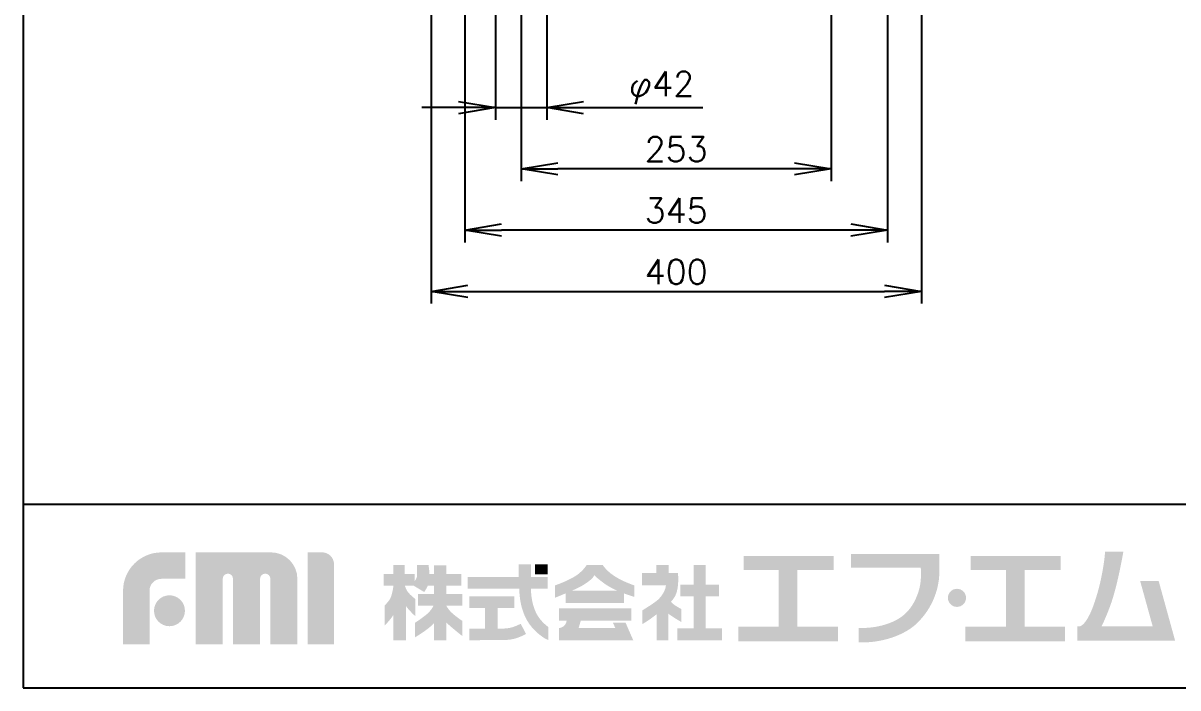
# Model space of a CAD drawing. Extents: x 230 to 4050, y 0 to 2754.
# Drawn here: x 230 to 1172, y 0 to 543 of the extents above; entities that cross this region are included whole.
import ezdxf

# ---------------------------------------------------------------- set-up
doc = ezdxf.new("R2010")
doc.units = 0
doc.header["$PDMODE"] = 3
doc.layers.get('0').update_dxf_attribs({"linetype": 'CONTINUOUS'})
doc.layers.get('DEFPOINTS').update_dxf_attribs({"linetype": 'CONTINUOUS'})
doc.layers.add('SUNPOU', color=7, linetype='CONTINUOUS')
doc.layers.add('WAKU', color=7, linetype='CONTINUOUS')
doc.styles.get("Standard").update_dxf_attribs({"font": 'SIMPLEX.shx', "bigfont": 'extfont.shx'})
doc.dimstyles.get("Standard").update_dxf_attribs({"dimscale": 10, "dimtxt": 2, "dimasz": 3, "dimexe": 1, "dimexo": 1, "dimgap": 0.6, "dimtad": 3, "dimdec": 0, "dimzin": 0, "dimdsep": 46, "dimtxsty": 'STANDARD', "dimblk1": 'OPEN', "dimblk2": 'OPEN', "dimsah": 1, "dimcen": 1.5, "dimadec": 0, "dimazin": 0, "dimtfac": 1, "dimtdec": 0, "dimtmove": 0, "dimatfit": 0, "dimldrblk": 'DOTSMALL', "dimfxl": 1, "dimtvp": 1, "dimtolj": 1, "dimtzin": 0, "dimarcsym": 0})

# ---------------------------------------------------------------- blocks, each defined once
blk = doc.blocks.new('_OPEN')
at = {"color": 0, "linetype": 'ByBlock'}
for p, q in [((-1, 0.167), (0, 0)), ((0, 0), (-1, -0.167)), ((0, 0), (-1, 0))]:
    blk.add_line(p, q, dxfattribs=at)
blk = doc.blocks.new('*D5')
at = {"layer": 'DEFPOINTS', "color": 0}
for p in [(562.81, 1021.42), (962.81, 1021.42), (962.81, 323.67)]:
    blk.add_point(p, dxfattribs=at)
at = {"layer": 'SUNPOU', "color": 0, "lineweight": -2}
for p, q in [((562.81, 1011.42), (562.81, 313.67)), ((962.81, 1011.42), (962.81, 313.67)), ((592.81, 323.67), (932.81, 323.67))]:
    blk.add_line(p, q, dxfattribs=at)
at = {"layer": 'SUNPOU', "color": 0, "lineweight": -2, "xscale": 30, "yscale": 30, "zscale": 30, "rotation": 180}
blk.add_blockref('_OPEN', (562.81, 323.67), dxfattribs=at)
at = {"layer": 'SUNPOU', "color": 0, "lineweight": -2, "xscale": 30, "yscale": 30, "zscale": 30}
blk.add_blockref('_OPEN', (962.81, 323.67), dxfattribs=at)
at = {"layer": 'SUNPOU', "color": 0, "insert": (762.81, 339.67), "char_height": 20, "attachment_point": 5}
blk.add_mtext('\\A1;400', dxfattribs=at)
blk = doc.blocks.new('_DotSmall')
at = {"color": 0, "linetype": 'ByBlock', "const_width": 0.5}
blk.add_lwpolyline([(-0.0625, 0, 1), (0.0625, 0, 1)], format="xyb", close=True, dxfattribs=at)
blk = doc.blocks.new('*D10')
at = {"layer": 'DEFPOINTS', "color": 0}
for p in [(590.38, 588.92), (935.24, 588.92), (590.38, 373.67)]:
    blk.add_point(p, dxfattribs=at)
at = {"layer": 'SUNPOU', "color": 0, "lineweight": -2}
for p, q in [((590.38, 578.92), (590.38, 363.67)), ((935.24, 578.92), (935.24, 363.67)), ((905.24, 373.67), (620.38, 373.67))]:
    blk.add_line(p, q, dxfattribs=at)
at = {"layer": 'SUNPOU', "color": 0, "lineweight": -2, "xscale": 30, "yscale": 30, "zscale": 30, "rotation": 180}
blk.add_blockref('_OPEN', (590.38, 373.67), dxfattribs=at)
at = {"layer": 'SUNPOU', "color": 0, "lineweight": -2, "xscale": 30, "yscale": 30, "zscale": 30}
blk.add_blockref('_OPEN', (935.24, 373.67), dxfattribs=at)
at = {"layer": 'SUNPOU', "color": 0, "insert": (762.81, 389.67), "char_height": 20, "attachment_point": 5}
blk.add_mtext('\\A1;345', dxfattribs=at)
blk = doc.blocks.new('*D13')
at = {"layer": 'DEFPOINTS', "color": 0}
for p in [(615.32, 576.2), (657.3, 575.92), (615.32, 473.67)]:
    blk.add_point(p, dxfattribs=at)
at = {"layer": 'SUNPOU', "color": 0, "lineweight": -2}
for p, q in [((615.32, 566.2), (615.32, 463.67)), ((657.3, 565.92), (657.3, 463.67)), ((585.32, 473.67), (555.32, 473.67)), ((615.32, 473.67), (657.3, 473.67)), ((687.3, 473.67), (784.54, 473.67))]:
    blk.add_line(p, q, dxfattribs=at)
at = {"layer": 'SUNPOU', "color": 0, "lineweight": -2, "xscale": 30, "yscale": 30, "zscale": 30}
blk.add_blockref('_OPEN', (615.32, 473.67), dxfattribs=at)
at = {"layer": 'SUNPOU', "color": 0, "lineweight": -2, "xscale": 30, "yscale": 30, "zscale": 30, "rotation": 180}
blk.add_blockref('_OPEN', (657.3, 473.67), dxfattribs=at)
at = {"layer": 'SUNPOU', "color": 0, "insert": (750.92, 489.67), "char_height": 20, "attachment_point": 5}
blk.add_mtext('\\A1;φ42', dxfattribs=at)
blk = doc.blocks.new('*D14')
at = {"layer": 'DEFPOINTS', "color": 0}
for p in [(636.31, 573.92), (889.31, 573.92), (636.31, 423.67)]:
    blk.add_point(p, dxfattribs=at)
at = {"layer": 'SUNPOU', "color": 0, "lineweight": -2}
for p, q in [((636.31, 563.92), (636.31, 413.67)), ((889.31, 563.92), (889.31, 413.67)), ((859.31, 423.67), (666.31, 423.67))]:
    blk.add_line(p, q, dxfattribs=at)
at = {"layer": 'SUNPOU', "color": 0, "lineweight": -2, "xscale": 30, "yscale": 30, "zscale": 30, "rotation": 180}
blk.add_blockref('_OPEN', (636.31, 423.67), dxfattribs=at)
at = {"layer": 'SUNPOU', "color": 0, "lineweight": -2, "xscale": 30, "yscale": 30, "zscale": 30}
blk.add_blockref('_OPEN', (889.31, 423.67), dxfattribs=at)
at = {"layer": 'SUNPOU', "color": 0, "insert": (762.81, 439.67), "char_height": 20, "attachment_point": 5}
blk.add_mtext('\\A1;253', dxfattribs=at)

msp = doc.modelspace()

# ---------------------------------------------------------------- hatches: boundary and pattern name
at = {"layer": 'WAKU'}
h = msp.add_hatch(color=1, dxfattribs=at)
edge = h.paths.add_edge_path()
edge.add_spline(control_points=[(311.56, 35.7), (311.56, 35.7), (311.56, 79.32), (311.56, 79.32), (311.56, 96.58), (325.61, 110.62), (342.86, 110.62), (342.86, 110.62), (362.33, 110.62), (362.33, 110.62), (362.33, 110.62), (362.33, 89.05), (362.33, 89.05), (362.33, 89.05), (342.86, 89.05), (342.86, 89.05), (337.5, 89.05), (333.13, 84.69), (333.13, 79.32), (333.13, 79.32), (333.13, 35.7), (333.13, 35.7), (333.13, 35.7), (311.56, 35.7), (311.56, 35.7)], knot_values=[0, 0, 0, 0, 1, 1, 1, 2, 2, 2, 3, 3, 3, 4, 4, 4, 5, 5, 5, 6, 6, 6, 7, 7, 7, 8, 8, 8, 8], degree=3, periodic=0)
h = msp.add_hatch(color=1, dxfattribs=at)
edge = h.paths.add_edge_path()
edge.add_spline(control_points=[(453.48, 35.7), (453.48, 35.7), (431.72, 35.7), (431.72, 35.7), (431.72, 35.7), (431.72, 89.08), (431.72, 89.08), (431.72, 91.4), (429.84, 93.28), (427.51, 93.28), (425.2, 93.28), (423.32, 91.4), (423.32, 89.08), (423.32, 89.08), (423.32, 35.7), (423.32, 35.7), (423.32, 35.7), (401.25, 35.7), (401.25, 35.7), (401.25, 35.7), (401.25, 89.08), (401.25, 89.08), (401.25, 91.4), (399.37, 93.28), (397.05, 93.28), (394.73, 93.28), (392.85, 91.4), (392.85, 89.08), (392.85, 89.08), (392.85, 35.7), (392.85, 35.7), (392.85, 35.7), (370.79, 35.7), (370.79, 35.7), (370.79, 35.7), (370.79, 110.62), (370.79, 110.62), (370.79, 110.62), (402.47, 110.62), (402.47, 110.62), (402.47, 110.62), (432.23, 110.63), (432.23, 110.63), (444.11, 110.63), (453.77, 100.97), (453.77, 89.08), (453.77, 89.08), (453.77, 87.09), (453.77, 87.09), (453.78, 83.76), (453.78, 35.7), (453.78, 35.7), (453.78, 35.7), (453.48, 35.7), (453.48, 35.7)], knot_values=[0, 0, 0, 0, 1, 1, 1, 2, 2, 2, 3, 3, 3, 4, 4, 4, 5, 5, 5, 6, 6, 6, 7, 7, 7, 8, 8, 8, 9, 9, 9, 10, 10, 10, 11, 11, 11, 12, 12, 12, 13, 13, 13, 14, 14, 14, 15, 15, 15, 16, 16, 16, 17, 17, 17, 18, 18, 18, 18], degree=3, periodic=0)
h = msp.add_hatch(color=1, dxfattribs=at)
edge = h.paths.add_edge_path()
edge.add_spline(control_points=[(462.09, 35.7), (462.09, 35.7), (462.09, 110.66), (462.09, 110.66), (462.09, 110.66), (473.95, 110.66), (473.95, 110.66), (479.31, 110.66), (483.67, 106.29), (483.67, 100.93), (483.67, 100.93), (483.67, 35.7), (483.67, 35.7), (483.67, 35.7), (462.09, 35.7), (462.09, 35.7)], knot_values=[0, 0, 0, 0, 1, 1, 1, 2, 2, 2, 3, 3, 3, 4, 4, 4, 5, 5, 5, 5], degree=3, periodic=0)
for points in [[(861.72, 49.99), (861.72, 96.31), (891.29, 96.31), (891.29, 107.78), (817.74, 107.78), (817.74, 96.31), (846.54, 96.31), (846.54, 49.99), (813.46, 49.99), (813.46, 38.13), (894.79, 38.13), (894.79, 49.99)], [(1046.96, 49.99), (1046.96, 96.31), (1076.53, 96.31), (1076.53, 107.78), (1002.98, 107.78), (1002.98, 96.31), (1031.78, 96.31), (1031.78, 49.99), (998.69, 49.99), (998.69, 38.13), (1080.04, 38.13), (1080.04, 49.99)], [(658.07, 92.74), (647.67, 92.74), (647.67, 100.89), (658.07, 100.89)], [(786.92, 48.69), (786.92, 74.64), (797.82, 74.64), (797.82, 84.38), (786.92, 84.38), (786.92, 100.32), (777.07, 100.32), (777.07, 84.38), (766.05, 84.38), (766.05, 74.64), (777.07, 74.64), (777.07, 48.69), (763.71, 48.69), (763.71, 38.84), (800.17, 38.84), (800.17, 48.69)]]:
    msp.add_hatch(color=1, dxfattribs=at).paths.add_polyline_path(points)
h = msp.add_hatch(color=1, dxfattribs=at)
edge = h.paths.add_edge_path()
edge.add_spline(control_points=[(977.5, 98.05), (977.5, 98.05), (977.5, 100.12), (977.5, 100.12), (977.52, 101.45), (977.54, 102.24), (977.5, 102.35), (977.5, 102.35), (977.5, 109.34), (977.5, 109.34), (977.5, 109.34), (905.37, 109.34), (905.37, 109.34), (905.37, 109.34), (905.37, 98.05), (905.37, 98.05), (905.37, 98.05), (962.35, 98.05), (962.35, 98.05), (962.65, 94.1), (962.86, 85.81), (960.53, 78.75), (958.12, 71.36), (955.01, 66.03), (950.72, 61.6), (942.04, 52.61), (925.85, 48.35), (911.61, 48.96), (911.61, 48.96), (911.61, 48.95), (911.61, 48.95), (911.61, 48.95), (911.61, 37.17), (911.61, 37.17), (911.61, 37.17), (911.61, 37.17), (911.61, 37.17), (929.08, 36.4), (949.32, 42.44), (960.25, 53.75), (965.48, 59.16), (970.18, 65.69), (973.5, 74.17), (976.67, 82.25), (977.49, 89.58), (977.47, 94.75), (977.46, 95.99), (977.47, 97.08), (977.48, 98.05), (977.48, 98.05), (977.5, 98.05), (977.5, 98.05)], knot_values=[0, 0, 0, 0, 1, 1, 1, 2, 2, 2, 3, 3, 3, 4, 4, 4, 5, 5, 5, 6, 6, 6, 7, 7, 7, 8, 8, 8, 9, 9, 9, 10, 10, 10, 11, 11, 11, 12, 12, 12, 13, 13, 13, 14, 14, 14, 15, 15, 15, 16, 16, 16, 17, 17, 17, 17], degree=3, periodic=0)
h = msp.add_hatch(color=1, dxfattribs=at)
edge = h.paths.add_edge_path()
edge.add_spline(control_points=[(1156.4, 87.3), (1156.4, 87.3), (1141.31, 87.3), (1141.31, 87.3), (1141.31, 87.3), (1151.54, 50.22), (1151.54, 50.22), (1151.54, 50.22), (1109.77, 50.22), (1109.77, 50.22), (1110.96, 52.54), (1113.63, 58.1), (1117.16, 67.74), (1122.88, 83.36), (1127.6, 111.16), (1127.6, 111.16), (1127.6, 111.16), (1112.69, 111.16), (1112.69, 111.16), (1112.69, 111.16), (1111.68, 92.51), (1104.22, 70.15), (1099.14, 54.88), (1094.57, 51.09), (1092.18, 50.22), (1092.18, 50.22), (1089.95, 50.22), (1089.95, 50.22), (1089.95, 50.22), (1089.95, 38.66), (1089.95, 38.66), (1089.95, 38.66), (1154.73, 38.66), (1154.73, 38.66), (1154.73, 38.66), (1164.61, 38.66), (1164.61, 38.66), (1164.61, 38.66), (1169.82, 38.66), (1169.82, 38.66), (1169.82, 38.66), (1156.4, 87.3), (1156.4, 87.3)], knot_values=[0, 0, 0, 0, 1, 1, 1, 2, 2, 2, 3, 3, 3, 4, 4, 4, 5, 5, 5, 6, 6, 6, 7, 7, 7, 8, 8, 8, 9, 9, 9, 10, 10, 10, 11, 11, 11, 12, 12, 12, 13, 13, 13, 14, 14, 14, 14], degree=3, periodic=0)
h = msp.add_hatch(color=1, dxfattribs=at)
edge = h.paths.add_edge_path(flags=16)
edge.add_spline(control_points=[(588.38, 54.67), (588.38, 54.67), (584.45, 57.19), (580.37, 60.7), (577.94, 62.81), (576.27, 65.3), (575.31, 66.96), (575.31, 66.96), (575.31, 67.16), (575.31, 67.16), (575.31, 67.16), (588.2, 67.16), (588.2, 67.16), (588.2, 67.16), (588.2, 76.72), (588.2, 76.72), (588.2, 76.72), (575.31, 76.72), (575.31, 76.72), (575.31, 76.72), (575.31, 83.47), (575.31, 83.47), (575.31, 83.47), (587.4, 83.47), (587.4, 83.47), (587.4, 83.47), (587.4, 93.02), (587.4, 93.02), (587.4, 93.02), (575.31, 93.02), (575.31, 93.02), (575.31, 93.02), (575.31, 100.18), (575.31, 100.18), (575.31, 100.18), (565.2, 100.18), (565.2, 100.18), (565.2, 100.18), (565.2, 93.02), (565.2, 93.02), (565.2, 93.02), (561.51, 93.02), (561.51, 93.02), (561.36, 97.21), (560.71, 100.33), (560.71, 100.33), (560.71, 100.33), (551.29, 100.33), (551.29, 100.33), (551.29, 100.33), (551.43, 92.46), (551.29, 90.77), (551.2, 89.81), (550.26, 88.26), (549.46, 87.11), (549.46, 87.11), (549.46, 93.02), (549.46, 93.02), (549.46, 93.02), (541.21, 93.02), (541.21, 93.02), (541.21, 93.02), (541.21, 100.35), (541.21, 100.35), (541.21, 100.35), (532.12, 100.35), (532.12, 100.35), (532.12, 100.35), (532.12, 93.02), (532.12, 93.02), (532.12, 93.02), (524.17, 93.02), (524.17, 93.02), (524.17, 93.02), (524.17, 83.33), (524.17, 83.33), (524.17, 83.33), (532.12, 83.33), (532.12, 83.33), (532.12, 83.33), (532.12, 83.18), (532.12, 83.18), (531.89, 81.48), (530.91, 75.03), (529.09, 72.22), (526.98, 69), (524.88, 67.31), (524.88, 67.31), (524.88, 67.31), (524.88, 50.73), (524.88, 50.73), (524.88, 50.73), (529.95, 56), (532.12, 59.63), (532.12, 59.63), (532.12, 38.86), (532.12, 38.86), (532.12, 38.86), (541.21, 38.86), (541.21, 38.86), (541.21, 38.86), (541.21, 38.92), (541.21, 38.92), (541.21, 38.92), (542.44, 38.92), (542.44, 38.92), (542.44, 38.92), (542.44, 66.7), (542.44, 66.7), (544.76, 63.31), (550.02, 58.46), (550.02, 58.46), (550.02, 58.46), (550.02, 72.5), (550.02, 72.5), (550.02, 72.5), (546.09, 75.59), (544.26, 77.85), (542.8, 79.65), (541.8, 82.32), (541.46, 83.33), (541.46, 83.33), (548.76, 83.33), (548.76, 83.33), (548.76, 83.33), (557.19, 78.28), (557.19, 78.28), (557.19, 78.28), (558.93, 80.5), (560.18, 83.47), (560.18, 83.47), (565.2, 83.47), (565.2, 83.47), (565.2, 83.47), (565.2, 76.72), (565.2, 76.72), (565.2, 76.72), (552.09, 76.72), (552.09, 76.72), (552.09, 76.72), (552.09, 67.16), (552.09, 67.16), (552.09, 67.16), (564.89, 67.16), (564.89, 67.16), (564.06, 65.42), (562.18, 62.32), (558.31, 59.29), (552.55, 54.8), (549.75, 53.25), (549.75, 53.25), (549.75, 53.25), (549.75, 41.32), (549.75, 41.32), (549.75, 41.32), (561.4, 48.06), (565.2, 52.97), (565.2, 52.97), (565.2, 38.92), (565.2, 38.92), (565.2, 38.92), (575.31, 38.92), (575.31, 38.92), (575.31, 38.92), (575.31, 53.35), (575.31, 53.35), (580.02, 48.81), (588.38, 42.3), (588.38, 42.3), (588.38, 42.3), (588.38, 54.67), (588.38, 54.67)], knot_values=[0, 0, 0, 0, 1, 1, 1, 2, 2, 2, 3, 3, 3, 4, 4, 4, 5, 5, 5, 6, 6, 6, 7, 7, 7, 8, 8, 8, 9, 9, 9, 10, 10, 10, 11, 11, 11, 12, 12, 12, 13, 13, 13, 14, 14, 14, 15, 15, 15, 16, 16, 16, 17, 17, 17, 18, 18, 18, 19, 19, 19, 20, 20, 20, 21, 21, 21, 22, 22, 22, 23, 23, 23, 24, 24, 24, 25, 25, 25, 26, 26, 26, 27, 27, 27, 28, 28, 28, 29, 29, 29, 30, 30, 30, 31, 31, 31, 32, 32, 32, 33, 33, 33, 34, 34, 34, 35, 35, 35, 36, 36, 36, 37, 37, 37, 38, 38, 38, 39, 39, 39, 40, 40, 40, 41, 41, 41, 42, 42, 42, 43, 43, 43, 44, 44, 44, 45, 45, 45, 46, 46, 46, 47, 47, 47, 48, 48, 48, 49, 49, 49, 50, 50, 50, 51, 51, 51, 52, 52, 52, 53, 53, 53, 54, 54, 54, 55, 55, 55, 56, 56, 56, 57, 57, 57, 57], degree=3, periodic=0)
h = msp.add_hatch(color=1, dxfattribs=at)
edge = h.paths.add_edge_path()
edge.add_spline(control_points=[(649.19, 60), (647.29, 63.45), (645.87, 67.83), (645.14, 72.05), (644.55, 75.42), (644.35, 78.89), (644.27, 81.08), (644.27, 81.08), (658.07, 81.08), (658.07, 81.08), (658.07, 81.08), (658.07, 90.63), (658.07, 90.63), (658.07, 90.63), (644.44, 90.63), (644.44, 90.63), (644.44, 90.63), (644.44, 100.89), (644.44, 100.89), (644.44, 100.89), (634.33, 100.89), (634.33, 100.89), (634.33, 100.89), (634.33, 90.63), (634.33, 90.63), (634.33, 90.63), (592.73, 90.63), (592.73, 90.63), (592.73, 90.63), (592.73, 81.08), (592.73, 81.08), (592.73, 81.08), (634.75, 81.08), (634.75, 81.08), (634.83, 78.62), (635.05, 74.54), (635.77, 70.44), (636.66, 65.26), (638.54, 59.81), (640.91, 55.5), (646.11, 46.04), (654.91, 40.87), (655.71, 40.38), (656.52, 39.88), (658.57, 39.06), (658.57, 39.06), (658.57, 39.06), (658.57, 49.65), (658.57, 49.65), (656.12, 51.43), (651.91, 55.05), (649.19, 60)], knot_values=[0, 0, 0, 0, 1, 1, 1, 2, 2, 2, 3, 3, 3, 4, 4, 4, 5, 5, 5, 6, 6, 6, 7, 7, 7, 8, 8, 8, 9, 9, 9, 10, 10, 10, 11, 11, 11, 12, 12, 12, 13, 13, 13, 14, 14, 14, 15, 15, 15, 16, 16, 16, 17, 17, 17, 17], degree=3, periodic=0)
h = msp.add_hatch(color=1, dxfattribs=at)
edge = h.paths.add_edge_path()
edge.add_spline(control_points=[(677.55, 79.28), (680.55, 80.6), (683.33, 81.89), (684.97, 82.81), (690.02, 85.67), (694.96, 89.29), (695.86, 91.77), (696.03, 91.78), (696.23, 91.88), (696.51, 91.71), (696.57, 91.1), (702.07, 86.49), (706.24, 83.85), (709.05, 82.08), (712.05, 80.56), (714.93, 79.28), (714.93, 79.28), (677.55, 79.28), (677.55, 79.28)], knot_values=[0, 0, 0, 0, 1, 1, 1, 2, 2, 2, 3, 3, 3, 4, 4, 4, 5, 5, 5, 6, 6, 6, 6], degree=3, periodic=0)
edge = h.paths.add_edge_path(flags=16)
edge.add_spline(control_points=[(728.56, 83.72), (728.56, 83.72), (722.32, 85.72), (715.71, 89.29), (706.38, 94.36), (703, 100.2), (703, 100.2), (703, 100.2), (689.64, 100.2), (689.64, 100.2), (689.64, 100.2), (686.14, 93.97), (677.83, 89.68), (669.54, 85.4), (663.96, 83.72), (663.96, 83.72), (663.96, 83.72), (663.96, 73.61), (663.96, 73.61), (663.96, 73.61), (667.99, 75.21), (672.64, 77.17), (672.64, 77.17), (672.64, 69.19), (672.64, 69.19), (672.64, 69.19), (720.16, 69.19), (720.16, 69.19), (720.16, 69.19), (720.16, 77.14), (720.16, 77.14), (724.98, 75.32), (728.56, 74.37), (728.56, 74.37), (728.56, 74.37), (728.56, 83.72), (728.56, 83.72)], knot_values=[0, 0, 0, 0, 1, 1, 1, 2, 2, 2, 3, 3, 3, 4, 4, 4, 5, 5, 5, 6, 6, 6, 7, 7, 7, 8, 8, 8, 9, 9, 9, 10, 10, 10, 11, 11, 11, 12, 12, 12, 12], degree=3, periodic=0)
h = msp.add_hatch(color=1, dxfattribs=at)
edge = h.paths.add_edge_path()
edge.add_spline(control_points=[(767.09, 64.27), (767.09, 64.27), (762.68, 66.73), (760.6, 68.28), (759.77, 68.91), (759.07, 69.63), (758.52, 70.29), (760.1, 72.05), (761.43, 73.86), (762.28, 75.68), (765.52, 82.56), (764.24, 93.71), (764.24, 93.71), (764.24, 93.71), (756.57, 93.71), (756.57, 93.71), (756.57, 93.71), (756.57, 100.32), (756.57, 100.32), (756.57, 100.32), (746.58, 100.32), (746.58, 100.32), (746.58, 100.32), (746.58, 93.71), (746.58, 93.71), (746.58, 93.71), (734.92, 93.71), (734.92, 93.71), (734.92, 93.71), (734.92, 83.85), (734.92, 83.85), (734.92, 83.85), (754.48, 83.85), (754.48, 83.85), (754.16, 79.46), (750.56, 73.97), (746.98, 71.13), (743.21, 68.16), (735.26, 63.36), (735.26, 63.36), (735.26, 63.36), (735.26, 52.2), (735.26, 52.2), (735.26, 52.2), (738.8, 54.01), (744.13, 58.04), (744.91, 58.64), (745.85, 59.34), (746.84, 60.08), (746.84, 60.08), (746.84, 38.84), (746.84, 38.84), (746.84, 38.84), (756.45, 38.84), (756.45, 38.84), (756.45, 38.84), (756.45, 60.54), (756.45, 60.54), (760.85, 57.23), (767.09, 53.76), (767.09, 53.76), (767.09, 53.76), (767.09, 64.27), (767.09, 64.27)], knot_values=[0, 0, 0, 0, 1, 1, 1, 2, 2, 2, 3, 3, 3, 4, 4, 4, 5, 5, 5, 6, 6, 6, 7, 7, 7, 8, 8, 8, 9, 9, 9, 10, 10, 10, 11, 11, 11, 12, 12, 12, 13, 13, 13, 14, 14, 14, 15, 15, 15, 16, 16, 16, 17, 17, 17, 18, 18, 18, 19, 19, 19, 20, 20, 20, 21, 21, 21, 21], degree=3, periodic=0)
h = msp.add_hatch(color=1, dxfattribs=at)
edge = h.paths.add_edge_path()
edge.add_spline(control_points=[(336.79, 62.99), (336.79, 69.96), (342.44, 75.61), (349.41, 75.61), (356.38, 75.61), (362.04, 69.96), (362.04, 62.99), (362.04, 56.01), (356.38, 50.36), (349.41, 50.36), (342.44, 50.36), (336.79, 56.01), (336.79, 62.99)], knot_values=[0, 0, 0, 0, 1, 1, 1, 2, 2, 2, 3, 3, 3, 4, 4, 4, 4], degree=3, periodic=0)
h = msp.add_hatch(color=1, dxfattribs=at)
edge = h.paths.add_edge_path()
edge.add_spline(control_points=[(999.26, 73.52), (999.26, 69.45), (995.95, 66.13), (991.87, 66.13), (987.79, 66.13), (984.48, 69.45), (984.48, 73.52), (984.48, 77.6), (987.79, 80.91), (991.87, 80.91), (995.95, 80.91), (999.26, 77.6), (999.26, 73.52)], knot_values=[0, 0, 0, 0, 1, 1, 1, 2, 2, 2, 3, 3, 3, 4, 4, 4, 4], degree=3, periodic=0)
h = msp.add_hatch(color=1, dxfattribs=at)
edge = h.paths.add_edge_path()
edge.add_spline(control_points=[(635.95, 52.37), (634.65, 51.69), (630.67, 49.8), (627.88, 49.16), (626.4, 48.84), (623.38, 48.41), (620.89, 48.41), (620.89, 48.41), (620.37, 48.41), (620.37, 48.41), (620.37, 48.41), (620.37, 48.41), (620.37, 48.41), (620.37, 48.41), (617.25, 48.41), (617.25, 48.41), (617.25, 48.41), (617.25, 65.17), (617.25, 65.17), (617.25, 65.17), (630.75, 65.17), (630.75, 65.17), (630.75, 65.17), (630.75, 74.64), (630.75, 74.64), (630.75, 74.64), (594.04, 74.64), (594.04, 74.64), (594.04, 74.64), (594.04, 65.17), (594.04, 65.17), (594.04, 65.17), (606.88, 65.17), (606.88, 65.17), (606.88, 65.17), (606.88, 48.42), (606.88, 48.42), (606.88, 48.42), (594.04, 48.43), (594.04, 48.43), (594.04, 48.43), (594.04, 38.96), (594.04, 38.96), (594.04, 38.96), (620.37, 39), (620.37, 39), (620.37, 39), (620.89, 39), (620.89, 39), (623.85, 39), (627.59, 39.39), (629.97, 39.93), (634.47, 40.95), (639.75, 43.68), (640.34, 43.98), (640.34, 43.98), (635.95, 52.37), (635.95, 52.37)], knot_values=[0, 0, 0, 0, 1, 1, 1, 2, 2, 2, 3, 3, 3, 4, 4, 4, 5, 5, 5, 6, 6, 6, 7, 7, 7, 8, 8, 8, 9, 9, 9, 10, 10, 10, 11, 11, 11, 12, 12, 12, 13, 13, 13, 14, 14, 14, 15, 15, 15, 16, 16, 16, 17, 17, 17, 18, 18, 18, 19, 19, 19, 19], degree=3, periodic=0)
h = msp.add_hatch(color=1, dxfattribs=at)
edge = h.paths.add_edge_path()
edge.add_spline(control_points=[(721.52, 53.2), (721.52, 53.2), (711.21, 53.2), (711.21, 53.2), (711.21, 53.2), (713.07, 49.02), (713.07, 49.02), (713.07, 49.02), (683.28, 49.02), (683.28, 49.02), (683.28, 49.02), (684.93, 54.76), (684.93, 54.76), (684.93, 54.76), (726.09, 54.76), (726.09, 54.76), (726.09, 54.76), (726.09, 65.07), (726.09, 65.07), (726.09, 65.07), (667.13, 65.07), (667.13, 65.07), (667.13, 65.07), (667.13, 54.76), (667.13, 54.76), (667.13, 54.76), (673.44, 54.76), (673.44, 54.76), (673.27, 53.87), (672.87, 52.32), (672, 51.45), (670.73, 50.18), (670.53, 49.9), (669.37, 49.41), (668.92, 49.22), (668.57, 49.12), (668.25, 49.02), (668.25, 49.02), (667.13, 49.02), (667.13, 49.02), (667.13, 49.02), (667.13, 38.9), (667.13, 38.9), (667.13, 38.9), (727.36, 38.9), (727.36, 38.9), (727.36, 38.9), (727.75, 38.9), (727.75, 38.9), (727.75, 38.9), (721.52, 53.2), (721.52, 53.2)], knot_values=[0, 0, 0, 0, 1, 1, 1, 2, 2, 2, 3, 3, 3, 4, 4, 4, 5, 5, 5, 6, 6, 6, 7, 7, 7, 8, 8, 8, 9, 9, 9, 10, 10, 10, 11, 11, 11, 12, 12, 12, 13, 13, 13, 14, 14, 14, 15, 15, 15, 16, 16, 16, 17, 17, 17, 17], degree=3, periodic=0)

# ---------------------------------------------------------------- linework, layer by layer
at = {"layer": 'WAKU', "color": 6}
for p, q in [((230, 2753.5), (230, 0)), ((230, 150), (4050, 150)), ((230, 0), (4050, 0))]:
    msp.add_line(p, q, dxfattribs=at)

# ---------------------------------------------------------------- dimensions: what is measured, and where the dimension line sits
at = {"layer": 'SUNPOU'}
for base, p1, p2, picture, middle in [((962.81, 323.67), (562.81, 1021.42), (962.81, 1021.42), '*D5', (762.81, 339.67)), ((590.38, 373.67), (935.24, 588.92), (590.38, 588.92), '*D10', (762.81, 389.67)), ((636.31, 423.67), (889.31, 573.92), (636.31, 573.92), '*D14', (762.81, 439.67))]:
    dim = msp.add_linear_dim(base=base, p1=p1, p2=p2, dimstyle='STANDARD', dxfattribs=at)
    dim.commit()
    dim.dimension.update_dxf_attribs({"geometry": picture, "text_midpoint": middle})
dim = msp.add_linear_dim(base=(615.32, 473.67), p1=(657.3, 575.92), p2=(615.32, 576.2), text='φ<>', dimstyle='STANDARD', dxfattribs=at)
dim.commit()
dim.dimension.update_dxf_attribs({"geometry": '*D13', "text_midpoint": (750.92, 473.67), "dimtype": 160})

doc.saveas('drawing.dxf')
